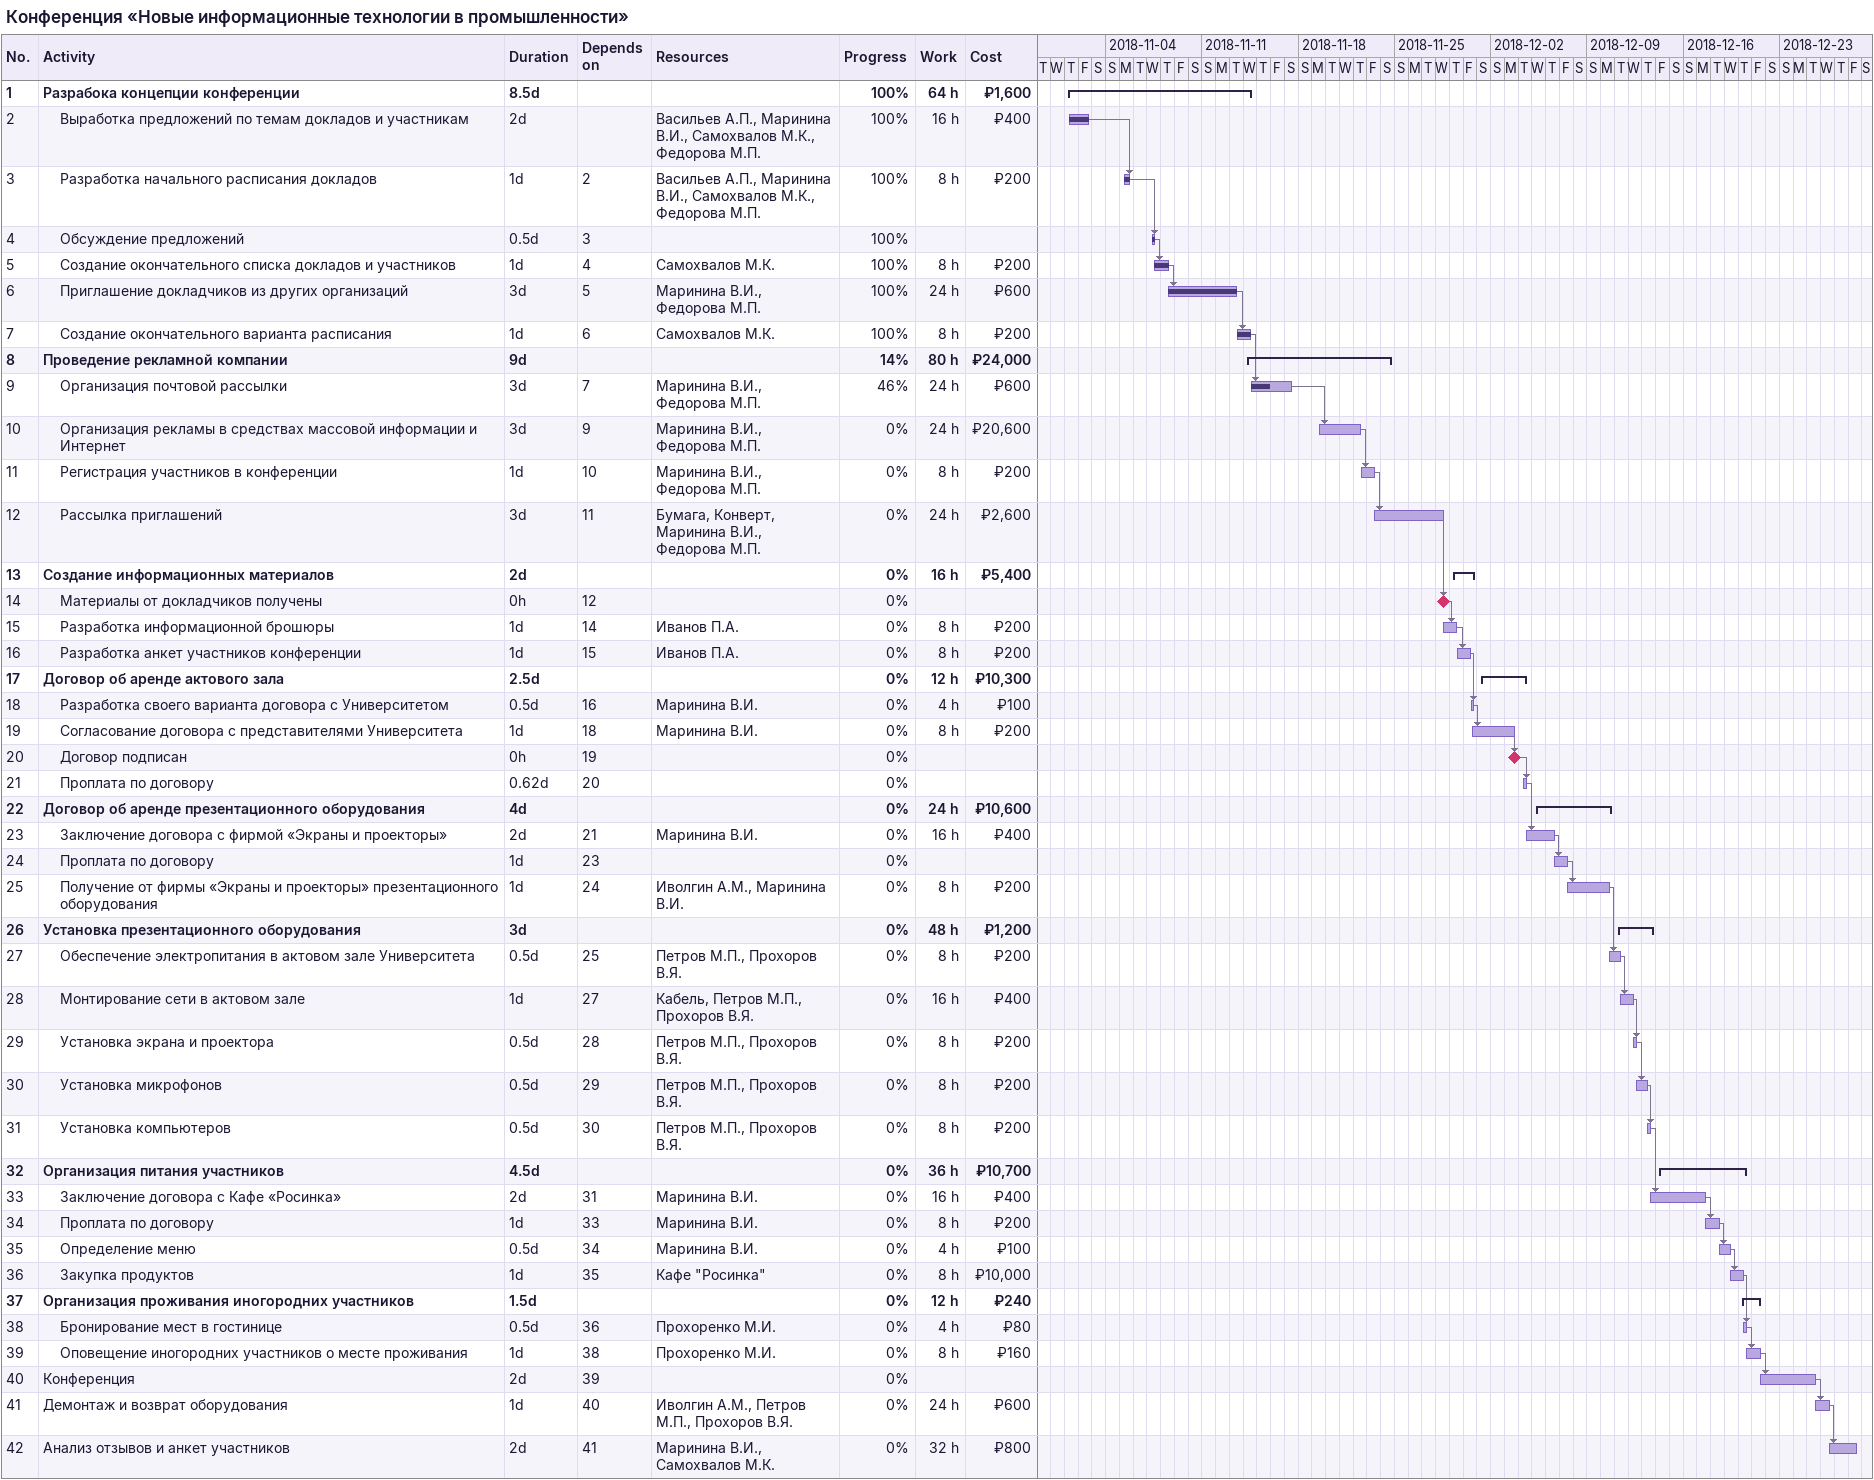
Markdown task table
Конференция «Новые информационные технологии в промышленности»

| ID | Level | Task | Duration | Start | Finish | Predecessors | Resources | % complete | Work (h) | Cost (₽) |
|---|---|---|---|---|---|---|---|---|---|---|
| 1 | 1 | **Разрабока концепции конференции** | 8.5d | 2018-11-01 | 2018-11-14 |  |  | 100 | 64 | 1600 |
| 2 | 2 | Выработка предложений по темам докладов и участникам | 2d | 2018-11-01 | 2018-11-02 |  | Васильев А.П., Маринина В.И., Самохвалов М.К., Федорова М.П. | 100 | 16 | 400 |
| 3 | 2 | Разработка начального расписания докладов | 1d | 2018-11-05 | 2018-11-05 | 2 | Васильев А.П., Маринина В.И., Самохвалов М.К., Федорова М.П. | 100 | 8 | 200 |
| 4 | 2 | Обсуждение предложений | 0.5d | 2018-11-07 | 2018-11-07 | 3 |  | 100 |  |  |
| 5 | 2 | Создание окончательного списка докладов и участников | 1d | 2018-11-07 | 2018-11-08 | 4 | Самохвалов М.К. | 100 | 8 | 200 |
| 6 | 2 | Приглашение докладчиков из других организаций | 3d | 2018-11-08 | 2018-11-13 | 5 | Маринина В.И., Федорова М.П. | 100 | 24 | 600 |
| 7 | 2 | Создание окончательного варианта расписания | 1d | 2018-11-13 | 2018-11-14 | 6 | Самохвалов М.К. | 100 | 8 | 200 |
| 8 | 1 | **Проведение рекламной компании** | 9d | 2018-11-14 | 2018-11-24 |  |  | 14 | 80 | 24000 |
| 9 | 2 | Организация почтовой рассылки | 3d | 2018-11-14 | 2018-11-17 | 7 | Маринина В.И., Федорова М.П. | 46 | 24 | 600 |
| 10 | 2 | Организация рекламы в средствах массовой информации и Интернет | 3d | 2018-11-19 | 2018-11-22 | 9 | Маринина В.И., Федорова М.П. | 0 | 24 | 20600 |
| 11 | 2 | Регистрация участников в конференции | 1d | 2018-11-22 | 2018-11-23 | 10 | Маринина В.И., Федорова М.П. | 0 | 8 | 200 |
| 12 | 2 | Рассылка приглашений | 3d | 2018-11-23 | 2018-11-28 | 11 | Бумага, Конверт, Маринина В.И., Федорова М.П. | 0 | 24 | 2600 |
| 13 | 1 | **Создание информационных материалов** | 2d | 2018-11-29 | 2018-11-30 |  |  | 0 | 16 | 5400 |
| 14 | 2 | Материалы от докладчиков получены | 0h | 2018-11-28 | 2018-11-28 | 12 |  | 0 |  |  |
| 15 | 2 | Разработка информационной брошюры | 1d | 2018-11-28 | 2018-11-29 | 14 | Иванов П.А. | 0 | 8 | 200 |
| 16 | 2 | Разработка анкет участников конференции | 1d | 2018-11-29 | 2018-11-30 | 15 | Иванов П.А. | 0 | 8 | 200 |
| 17 | 1 | **Договор об аренде актового зала** | 2.5d | 2018-12-01 | 2018-12-04 |  |  | 0 | 12 | 10300 |
| 18 | 2 | Разработка своего варианта договора с Университетом | 0.5d | 2018-11-30 | 2018-11-30 | 16 | Маринина В.И. | 0 | 4 | 100 |
| 19 | 2 | Согласование договора с представителями Университета | 1d | 2018-11-30 | 2018-12-03 | 18 | Маринина В.И. | 0 | 8 | 200 |
| 20 | 2 | Договор подписан | 0h | 2018-12-03 | 2018-12-03 | 19 |  | 0 |  |  |
| 21 | 2 | Проплата по договору | 0.62d | 2018-12-04 | 2018-12-04 | 20 |  | 0 |  |  |
| 22 | 1 | **Договор об аренде презентационного оборудования** | 4d | 2018-12-05 | 2018-12-10 |  |  | 0 | 24 | 10600 |
| 23 | 2 | Заключение договора с фирмой «Экраны и проекторы» | 2d | 2018-12-04 | 2018-12-06 | 21 | Маринина В.И. | 0 | 16 | 400 |
| 24 | 2 | Проплата по договору | 1d | 2018-12-06 | 2018-12-07 | 23 |  | 0 |  |  |
| 25 | 2 | Получение от фирмы «Экраны и проекторы» презентационного оборудования | 1d | 2018-12-07 | 2018-12-10 | 24 | Иволгин А.М., Маринина В.И. | 0 | 8 | 200 |
| 26 | 1 | **Установка презентационного оборудования** | 3d | 2018-12-11 | 2018-12-13 |  |  | 0 | 48 | 1200 |
| 27 | 2 | Обеспечение электропитания в актовом зале Университета | 0.5d | 2018-12-10 | 2018-12-11 | 25 | Петров М.П., Прохоров В.Я. | 0 | 8 | 200 |
| 28 | 2 | Монтирование сети в актовом зале | 1d | 2018-12-11 | 2018-12-12 | 27 | Кабель, Петров М.П., Прохоров В.Я. | 0 | 16 | 400 |
| 29 | 2 | Установка экрана и проектора | 0.5d | 2018-12-12 | 2018-12-12 | 28 | Петров М.П., Прохоров В.Я. | 0 | 8 | 200 |
| 30 | 2 | Установка микрофонов | 0.5d | 2018-12-12 | 2018-12-13 | 29 | Петров М.П., Прохоров В.Я. | 0 | 8 | 200 |
| 31 | 2 | Установка компьютеров | 0.5d | 2018-12-13 | 2018-12-13 | 30 | Петров М.П., Прохоров В.Я. | 0 | 8 | 200 |
| 32 | 1 | **Организация питания участников** | 4.5d | 2018-12-14 | 2018-12-20 |  |  | 0 | 36 | 10700 |
| 33 | 2 | Заключение договора с Кафе «Росинка» | 2d | 2018-12-13 | 2018-12-17 | 31 | Маринина В.И. | 0 | 16 | 400 |
| 34 | 2 | Проплата по договору | 1d | 2018-12-17 | 2018-12-18 | 33 | Маринина В.И. | 0 | 8 | 200 |
| 35 | 2 | Определение меню | 0.5d | 2018-12-18 | 2018-12-19 | 34 | Маринина В.И. | 0 | 4 | 100 |
| 36 | 2 | Закупка продуктов | 1d | 2018-12-19 | 2018-12-20 | 35 | Кафе "Росинка" | 0 | 8 | 10000 |
| 37 | 1 | **Организация проживания иногородних участников** | 1.5d | 2018-12-20 | 2018-12-21 |  |  | 0 | 12 | 240 |
| 38 | 2 | Бронирование мест в гостинице | 0.5d | 2018-12-20 | 2018-12-20 | 36 | Прохоренко М.И. | 0 | 4 | 80 |
| 39 | 2 | Оповещение иногородних участников о месте проживания | 1d | 2018-12-20 | 2018-12-21 | 38 | Прохоренко М.И. | 0 | 8 | 160 |
| 40 | 1 | Конференция | 2d | 2018-12-21 | 2018-12-25 | 39 |  | 0 |  |  |
| 41 | 1 | Демонтаж и возврат оборудования | 1d | 2018-12-25 | 2018-12-26 | 40 | Иволгин А.М., Петров М.П., Прохоров В.Я. | 0 | 24 | 600 |
| 42 | 1 | Анализ отзывов и анкет участников | 2d | 2018-12-26 | 2018-12-28 | 41 | Маринина В.И., Самохвалов М.К. | 0 | 32 | 800 |
